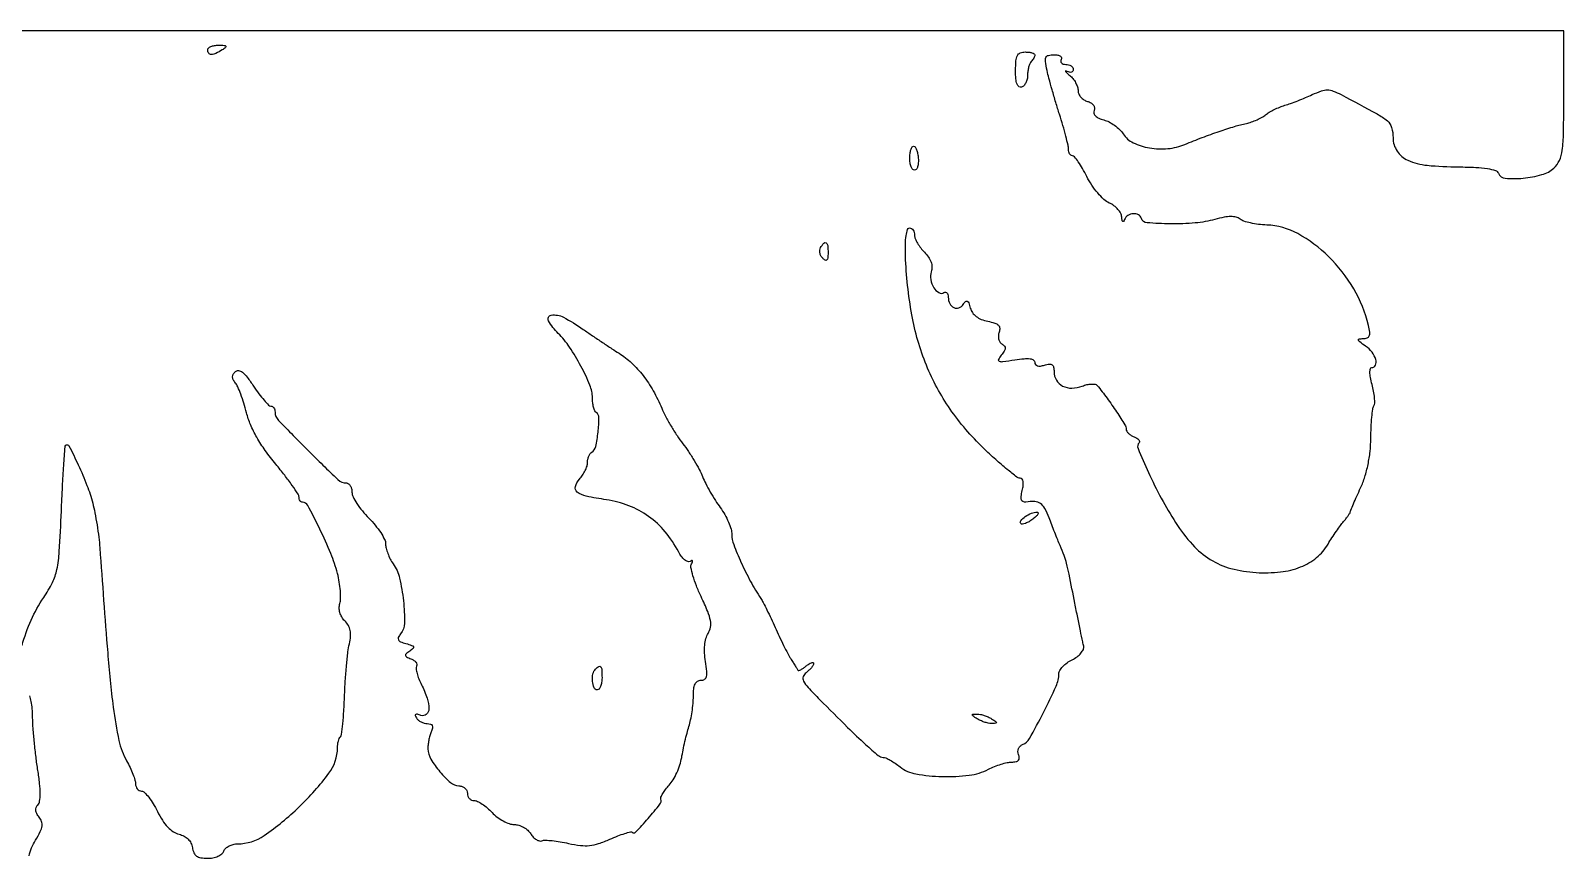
# Model space of a CAD drawing. Extents: x 0 to 1938, y 0 to 2000.
# Drawn here: x 1619.2 to 1938.1, y 1828 to 2000 of the extents above; entities that cross this region are included whole.
import ezdxf

# ---------------------------------------------------------------- set-up
doc = ezdxf.new("R2010")
doc.units = 0

msp = doc.modelspace()

# ---------------------------------------------------------------- linework, layer by layer
for points in [[(1617.394123, 1872.223847, -0.037561), (1619.294702, 1877.508296, -0.043362), (1621.893318, 1882.186821, 0.032534), (1623.720786, 1885.315619, 0.065446), (1624.653257, 1888.012594, 0.035723), (1625.146263, 1891.761439, 0.004249), (1625.572425, 1900.135899, -0.002425), (1625.815095, 1905.273879, -0.003875), (1626.077668, 1909.659855, -0.000889), (1626.343778, 1913.492354, -0.180497), (1626.498963, 1913.832296, -0.510358), (1627.160612, 1913.726605, -0.008216), (1629.085117, 1909.764497, -0.016582), (1630.898236, 1905.506635, -0.028512), (1632.082856, 1901.838839, -0.015806), (1632.542816, 1899.817896, -0.00855), (1632.987177, 1897.305784, -0.008508), (1633.352687, 1894.730002, -0.013273), (1633.570579, 1892.5, 0.001948), (1635.202095, 1870.714615, 0.011683), (1636.359974, 1859.403654, 0.021778), (1637.540577, 1852.481417, 0.07496), (1639.149961, 1848.233006, -0.017168), (1639.858125, 1846.864151, -0.018161), (1640.456551, 1845.475042, -0.018095), (1640.883435, 1844.24589, -0.074658), (1641, 1843.469584, 0.08311), (1641.094534, 1842.90478, 0.089681), (1641.367188, 1842.41798, 0.096522), (1641.773088, 1842.083722, 0.115291), (1642.25, 1841.953328, -0.189551), (1642.857179, 1841.688001, -0.030046), (1643.734931, 1840.695432, -0.02973), (1644.673438, 1839.336981, -0.022069), (1645.549766, 1837.736665, 0.029166), (1646.588225, 1835.902522, 0.046402), (1647.701909, 1834.485885, 0.055906), (1648.864107, 1833.50673, 0.089787), (1650.049766, 1832.992342, -0.063178), (1651.093777, 1832.603623, -0.076453), (1651.934317, 1831.984015, -0.080339), (1652.519503, 1831.168854, -0.079826), (1652.819551, 1830.209006, 0.068233), (1653.125345, 1829.145243, 0.136336), (1653.676254, 1828.473888, 0.113907), (1654.569991, 1828.110908, 0.039758), (1655.962562, 1828, 0.047954), (1657.100675, 1828.109405, 0.05604), (1658.135969, 1828.433782, 0.064377), (1658.934585, 1828.917035, 0.133698), (1659.361626, 1829.5, -0.11499), (1659.750567, 1830.074184, -0.06558), (1660.438304, 1830.560473, -0.060073), (1661.303376, 1830.890533, -0.060788), (1662.218615, 1831.003738, 0.152143), (1667.752777, 1832.737566, 0.040082), (1675.021138, 1838.684059, 0.0398), (1681.223822, 1845.679312, 0.162883), (1683, 1850.986971, -0.031611), (1683.043429, 1851.673207, -0.031913), (1683.173016, 1852.346273, -0.033652), (1683.362213, 1852.914737, -0.099535), (1683.588992, 1853.255658, 0.166502), (1683.833435, 1853.754768, 0.00558), (1684.087825, 1855.971013, 0.010023), (1684.309257, 1858.630158, 0.006754), (1684.460051, 1861.672325, -0.006909), (1684.620824, 1864.895685, -0.006944), (1684.870401, 1868.107938, -0.006808), (1685.164931, 1870.90154, -0.027502), (1685.460891, 1872.58874, 0.034736), (1685.709013, 1874.134155, 0.071403), (1685.644458, 1875.355373, 0.083411), (1685.255068, 1876.384218, 0.064376), (1684.52147, 1877.335673, -0.061245), (1683.886464, 1878.148719, -0.065313), (1683.483822, 1879.074407, -0.068309), (1683.345205, 1880.03418, -0.078752), (1683.483422, 1880.947767, 0.074426), (1683.64945, 1881.984784, 0.022214), (1683.594439, 1883.59059, 0.021742), (1683.370911, 1885.41154, 0.021933), (1682.990512, 1887.200834, 0.034218), (1681.616372, 1891.323292, 0.016231), (1679.31868, 1896.432516, 0.007907), (1676.812477, 1901.355488, 0.277008), (1675.75, 1901.997624, -0.137813), (1675.463988, 1902.078961, -0.099793), (1675.220313, 1902.30592, -0.085698), (1675.056246, 1902.644703, -0.070119), (1675, 1903.043807, 0.146922), (1674.805622, 1903.691029, 0.007768), (1673.575746, 1905.49241, 0.01168), (1672.008991, 1907.605787, 0.008193), (1670.151474, 1909.913708, -0.01934), (1667.979992, 1912.738371, -0.025039), (1666.225763, 1915.495464, -0.027679), (1664.913633, 1918.135562, -0.039828), (1664.077474, 1920.606603, 0.013213), (1663.528772, 1922.565564, 0.014614), (1662.89367, 1924.427324, 0.014088), (1662.262837, 1925.978948, 0.069712), (1661.768381, 1926.779083, -0.054774), (1661.332312, 1927.43992, -0.117505), (1661.188079, 1928.029536, -0.127699), (1661.329609, 1928.588356, -0.07095), (1661.754197, 1929.154197, -0.240798), (1662.411843, 1929.36689, -0.129858), (1663.209732, 1929.012418, -0.06093), (1664.219261, 1927.977006, -0.016608), (1665.544702, 1926.111816, 0.013668), (1666.650203, 1924.536599, 0.019559), (1667.721173, 1923.207846, 0.015853), (1668.662051, 1922.196266, 0.20008), (1669.132886, 1922, -0.142151), (1669.464526, 1921.903769, -0.098547), (1669.748878, 1921.632812, -0.083598), (1669.942649, 1921.2278, -0.067516), (1670.012229, 1920.75, 0.192071), (1670.733274, 1918.992386, 0.00492), (1676.854337, 1912.788326, 0.004905), (1683.097559, 1906.704327, 0.193013), (1684.854147, 1906, -0.162553), (1685.291228, 1905.854046, -0.096181), (1685.663406, 1905.441875, -0.077499), (1685.914846, 1904.82667, -0.058392), (1686, 1904.1, 0.115572), (1686.2247, 1903.140861, 0.028715), (1687.028125, 1901.73, 0.027821), (1688.160327, 1900.179434, 0.024773), (1689.5, 1898.7, -0.024491), (1690.839687, 1897.222226, -0.027626), (1691.971875, 1895.676611, -0.028463), (1692.776007, 1894.272391, -0.11631), (1693, 1893.322506, 0.06276), (1693.1108, 1892.443247, 0.02849), (1693.462639, 1891.336017, 0.02766), (1693.972047, 1890.195141, 0.033953), (1694.57494, 1889.196471, -0.095473), (1695.896198, 1886.24292, -0.031194), (1696.697241, 1881.517142, -0.028136), (1696.926905, 1876.860924, -0.173137), (1696.116897, 1874.640852, 0.0574), (1695.637356, 1873.905794, 0.246542), (1695.647508, 1873.399996, 0.173613), (1696.0993, 1873.000946, 0.028087), (1697.228925, 1872.622168, -0.016985), (1698.414825, 1872.253586, -0.193424), (1698.777134, 1871.937457, -0.338722), (1698.710739, 1871.576592, -0.041109), (1698.028025, 1871.05382, 0.025195), (1697.259391, 1870.503113, 0.268636), (1697.124348, 1870.158864, 0.246344), (1697.352336, 1869.848858, 0.021805), (1698.272282, 1869.44901, -0.053209), (1698.889787, 1869.133219, -0.083336), (1699.327177, 1868.729546, -0.115077), (1699.52138, 1868.306133, -0.190884), (1699.45339, 1867.924583, 0.171669), (1699.340829, 1867.40553, 0.032344), (1699.528089, 1866.437789, 0.031212), (1699.908366, 1865.283342, 0.024164), (1700.459133, 1864.079028, -0.036927), (1701.65406, 1861.279562, -0.087452), (1702.003097, 1859.047942, -0.213276), (1701.461987, 1857.897262, -0.276053), (1700.335955, 1857.701324, 0.026179), (1699.613414, 1857.936014, 0.196415), (1699.263564, 1857.891636, 0.357523), (1699.170736, 1857.652308, 0.059284), (1699.394972, 1857.169939, 0.082169), (1699.785744, 1856.722183, 0.053446), (1700.360351, 1856.34367, 0.052234), (1701.020257, 1856.086708, 0.066838), (1701.666006, 1856, -0.078361), (1702.325485, 1855.896006, -0.209405), (1702.673851, 1855.586965, -0.16394), (1702.730976, 1855.056687, -0.045688), (1702.473473, 1854.25, 0.032416), (1702.194973, 1853.451254, 0.020785), (1701.971864, 1852.494573, 0.020883), (1701.831021, 1851.535377, 0.036304), (1701.805727, 1850.731524, 0.122889), (1702.428889, 1848.609795, 0.042062), (1704.290148, 1845.970977, 0.040983), (1706.506713, 1843.731673, 0.170878), (1708.25, 1843.055329, -0.083778), (1708.918347, 1842.920702, -0.090403), (1709.485938, 1842.575628, -0.097082), (1709.865889, 1842.07652, -0.114778), (1710, 1841.5, 0.091871), (1710.106111, 1840.927373, 0.095969), (1710.409793, 1840.440625, 0.099437), (1710.862782, 1840.114892, 0.1067), (1711.39504, 1840, -0.115588), (1712.087545, 1839.837742, -0.031134), (1713.072057, 1839.2707, -0.029796), (1714.141006, 1838.467517, -0.026968), (1715.14504, 1837.517277, 0.041748), (1716.211614, 1836.565937, 0.036707), (1717.466679, 1835.758778, 0.038506), (1718.714178, 1835.199929, 0.084321), (1719.741526, 1835.017277, -0.073432), (1720.68689, 1834.870231, -0.052314), (1721.673199, 1834.446885, -0.05232), (1722.550042, 1833.828127, -0.073503), (1723.16976, 1833.099779, 0.051318), (1723.709289, 1832.405742, 0.062739), (1724.346918, 1831.887853, 0.074693), (1724.981178, 1831.613901, 0.157539), (1725.510667, 1831.642467, -0.100819), (1726.209246, 1831.759112, -0.015591), (1727.617462, 1831.665058, -0.01685), (1729.293833, 1831.44322, -0.013938), (1731.061945, 1831.097417, 0.025214), (1733.516143, 1830.674626, 0.055252), (1735.419971, 1830.655989, 0.05472), (1737.293053, 1831.055095, 0.024306), (1739.652945, 1831.96463, -0.011052), (1741.289981, 1832.645918, -0.017069), (1742.735522, 1833.154223, -0.011579), (1743.927963, 1833.4982, -0.266847), (1744.25749, 1833.409177, 0.423036), (1744.998313, 1833.420299, 0.009919), (1747.580392, 1836.27363, 0.010931), (1750.042267, 1839.2333, 0.251375), (1750.232263, 1840.280795, -0.18389), (1750.25414, 1840.712732, -0.030899), (1750.640588, 1841.462152, -0.030281), (1751.230758, 1842.327728, -0.022768), (1751.97729, 1843.205999, 0.053315), (1752.785812, 1844.284042, 0.028035), (1753.561441, 1845.770584, 0.027544), (1754.192805, 1847.399456, 0.03783), (1754.564693, 1848.925204, -0.009896), (1754.857506, 1850.505192, -0.006616), (1755.252177, 1852.30155, -0.006663), (1755.68113, 1854.033191, -0.013006), (1756.077138, 1855.399223, 0.026007), (1756.43116, 1856.750837, 0.014394), (1756.728909, 1858.43109, 0.014322), (1756.933239, 1860.155286, 0.022333), (1757, 1861.649223, -0.026794), (1757.08387, 1863.213161, -0.084045), (1757.368472, 1864.222451, -0.140671), (1757.867691, 1864.789294, -0.143279), (1758.587898, 1865, 0.137748), (1759.338345, 1865.210744, 0.199951), (1759.737795, 1865.760269, 0.086155), (1759.804655, 1866.837771, 0.014364), (1759.516912, 1868.899902, -0.028578), (1759.322234, 1870.65889, -0.037037), (1759.356226, 1872.280897, -0.041882), (1759.608296, 1873.676365, -0.074091), (1760.074013, 1874.746906, 0.0949), (1760.566031, 1876.019164, 0.092846), (1760.558633, 1877.393514, 0.051898), (1759.992515, 1879.261613, 0.010982), (1758.602818, 1882.374244, -0.016472), (1757.624323, 1884.63213, -0.022886), (1756.909649, 1886.717046, -0.020481), (1756.481125, 1888.441898, -0.191316), (1756.612327, 1889.181748, 0.033421), (1756.827453, 1889.588238, 0.245951), (1756.814195, 1889.800471, 0.359336), (1756.6513, 1889.857387, 0.049988), (1756.305223, 1889.688638, -0.239799), (1755.81759, 1889.648138, -0.079216), (1755.184833, 1890.032565, -0.058303), (1754.510412, 1890.756109, -0.037387), (1753.900714, 1891.730625, 0.053053), (1751.132126, 1895.862651, 0.062793), (1747.69098, 1899.062242, 0.063559), (1743.600589, 1901.279183, 0.05639), (1738.915442, 1902.510809, -0.015492), (1734.710561, 1903.255934, -0.1108), (1732.843081, 1904.105779, -0.305677), (1732.455355, 1905.238797, -0.118542), (1733.289763, 1906.767691, 0.037432), (1733.944281, 1907.609749, 0.032917), (1734.497618, 1908.575952, 0.034375), (1734.879857, 1909.517703, 0.079377), (1735, 1910.269724, -0.050017), (1735.065937, 1910.927212, -0.047641), (1735.261294, 1911.569858, -0.051307), (1735.548524, 1912.104688, -0.105856), (1735.889512, 1912.431715, 0.203657), (1736.683495, 1913.55476, 0.025526), (1737.17651, 1916.561155, 0.023994), (1737.369248, 1919.59128, 0.264086), (1736.806286, 1920.619722, -0.154417), (1736.494885, 1920.981424, -0.03753), (1736.236847, 1921.736323, -0.034951), (1736.059257, 1922.688087, -0.028657), (1736, 1923.721159, 0.098049), (1735.485079, 1926.321736, 0.024254), (1733.62661, 1930.275038, 0.025744), (1731.257679, 1934.232184, 0.048663), (1728.89817, 1937.10183, -0.0656), (1726.883718, 1939.727728, -0.52594), (1727.43151, 1940.876391, -0.163092), (1729.980149, 1940.449642, -0.03008), (1734.099519, 1937.927534, 0.002852), (1736.007249, 1936.611661, 0.002201), (1738.102112, 1935.197739, 0.002225), (1740.070918, 1933.894113, 0.005324), (1741.545967, 1932.949141, -0.048849), (1744.142955, 1930.947143, -0.038848), (1746.527782, 1928.328919, -0.036138), (1748.638575, 1925.168745, -0.030224), (1750.416058, 1921.546659, 0.022951), (1751.214764, 1919.857442, 0.012226), (1752.347688, 1917.841597, 0.012146), (1753.607992, 1915.83476, 0.018475), (1754.807372, 1914.161802, -0.017064), (1755.986241, 1912.527217, -0.01254), (1757.183631, 1910.640953, -0.012703), (1758.227508, 1908.797013, -0.027393), (1758.914686, 1907.318038, 0.022795), (1759.573523, 1905.865271, 0.011834), (1760.519762, 1904.112472, 0.011742), (1761.578648, 1902.354607, 0.017499), (1762.593138, 1900.873759, -0.030212), (1763.514342, 1899.452953, -0.027251), (1764.292984, 1897.882676, -0.028268), (1764.834197, 1896.396897, -0.073332), (1765, 1895.272477, 0.090709), (1765.377891, 1893.206621, 0.015841), (1766.902263, 1889.535017, 0.017776), (1768.880186, 1885.550338, 0.022036), (1771.010116, 1882, -0.025366), (1771.516184, 1881.143577, -0.005554), (1772.294354, 1879.61875, -0.005769), (1773.155375, 1877.832814, -0.005509), (1773.988585, 1876, 0.006208), (1774.841636, 1874.130473, 0.005753), (1775.762227, 1872.234375, 0.005748), (1776.620215, 1870.566005, 0.01916), (1777.23739, 1869.5, -0.000722), (1777.737423, 1868.705396, -0.000925), (1778.195447, 1867.972203, -0.000712), (1778.57745, 1867.356224, -0.007893), (1778.725834, 1867.107499, 0.347327), (1778.908497, 1867.034521, 0.043526), (1779.333053, 1867.201873, 0.03629), (1779.875205, 1867.523201, 0.02129), (1780.475834, 1867.979944, -0.028165), (1781.061493, 1868.412732, -0.065464), (1781.552276, 1868.649415, -0.146311), (1781.865423, 1868.658201, -0.339256), (1782, 1868.482687, -0.136774), (1781.896998, 1868.113189, -0.036042), (1781.539101, 1867.607365, -0.033811), (1781.031525, 1867.06841, -0.029109), (1780.430983, 1866.573192, 0.157237), (1779.841712, 1865.760739, 0.199383), (1779.913317, 1864.844848, 0.069152), (1780.838883, 1863.519753, 0.008483), (1783.292287, 1860.962949, 0.002749), (1789.081285, 1855.195089, 0.010254), (1792.816331, 1851.662385, 0.009935), (1795.447039, 1849.368131, 0.171309), (1796.5, 1848.974202, -0.104459), (1797.037742, 1848.850088, -0.019646), (1797.940625, 1848.386577, -0.02024), (1798.969531, 1847.750006, -0.017321), (1800, 1847, 0.122741), (1803.276916, 1845.538425, 0.037116), (1808.737521, 1844.984564, 0.037813), (1814.368224, 1845.259024, 0.089345), (1818.364307, 1846.506161, -0.024739), (1819.607116, 1847.078036, -0.020856), (1820.972574, 1847.561185, -0.021368), (1822.257346, 1847.896988, -0.053281), (1823.221296, 1848, 0.049312), (1824.094166, 1848.086296, 0.159916), (1824.594412, 1848.368901, 0.198452), (1824.767684, 1848.847136, 0.080724), (1824.623848, 1849.537854, -0.089275), (1824.503076, 1850.171533, -0.097506), (1824.617673, 1850.786797, -0.101587), (1824.950486, 1851.293647, -0.105612), (1825.45194, 1851.619931, 0.175368), (1826.894969, 1852.869351, 0.009333), (1829.806699, 1858.311081, 0.012026), (1832.439215, 1863.780405, 0.106536), (1833, 1866.382424, -0.140158), (1833.193216, 1867.058162, -0.051383), (1833.807812, 1867.850587, -0.045889), (1834.697778, 1868.626012, -0.040632), (1835.75, 1869.262186, 0.044016), (1836.777198, 1869.892746, 0.05565), (1837.592344, 1870.651696, 0.066523), (1838.091316, 1871.418216, 0.170897), (1838.160106, 1872.066752, -0.007094), (1837.955995, 1872.985293, -0.000646), (1837.482797, 1875.282108, -0.000836), (1836.926561, 1878.023065, -0.000654), (1836.331672, 1881, 0.000974), (1835.115419, 1887.066192, 0.01275), (1834.602765, 1889.302787, 0.027003), (1834.094939, 1890.916906, 0.011802), (1833.257109, 1893, -0.004625), (1832.759106, 1894.188619, -0.002229), (1832.141905, 1895.720313, -0.00221), (1831.512499, 1897.323196, -0.003167), (1830.969868, 1898.75, 0.032463), (1830.082387, 1900.726749, 0.122291), (1829.183313, 1901.730857, 0.138438), (1827.985326, 1902.130561, 0.046298), (1826.123286, 1902.045547, -0.133879), (1825.535742, 1902.121179, -0.223305), (1825.206917, 1902.483334, -0.111118), (1825.151305, 1903.209145, -0.025267), (1825.392338, 1904.427065, 0.030894), (1825.593325, 1905.506213, 0.074945), (1825.571306, 1906.314228, 0.130883), (1825.339651, 1906.809967, 0.22188), (1824.932498, 1907, -0.166017), (1824.249997, 1907.233036, -0.007129), (1822.236415, 1908.835938, -0.011527), (1819.885317, 1910.85529, -0.007892), (1817.306897, 1913.25, -0.050187), (1810.383707, 1921.366041, -0.055179), (1805.468868, 1930.454994, -0.051564), (1802.430381, 1940.925783, -0.035846), (1801.105238, 1953.178565, -0.014215), (1801.086895, 1955.57826, -0.030739), (1801.238461, 1957.417032, -0.037081), (1801.518152, 1958.680657, -0.331068), (1801.947582, 1959, -0.141181), (1802.34891, 1958.884376, -0.099823), (1802.690852, 1958.559375, -0.084841), (1802.921176, 1958.073333, -0.06842), (1803, 1957.5, 0.096916), (1803.140425, 1956.782339, 0.034346), (1803.602526, 1955.838099, 0.032547), (1804.266206, 1954.844421, 0.032879), (1805.051152, 1953.948848, -0.04447), (1805.90048, 1952.93333, -0.067811), (1806.422417, 1951.911449, -0.077626), (1806.609054, 1950.896533, -0.083758), (1806.468534, 1949.90086, 0.120738), (1806.358712, 1948.264649, 0.094012), (1806.990118, 1946.591061, 0.123273), (1808.039735, 1945.558414, 0.278243), (1809.113307, 1945.570027, -0.155734), (1809.44947, 1945.653928, -0.191412), (1809.739534, 1945.516432, -0.128281), (1809.935617, 1945.152964, -0.059962), (1810, 1944.618034, 0.115955), (1810.311202, 1943.29417, 0.166738), (1811.161265, 1942.455584, 0.20282), (1812.216616, 1942.404937, 0.162926), (1813.111829, 1943.121885, -0.050105), (1813.585184, 1943.716136, -0.330219), (1813.938186, 1943.773155, -0.188113), (1814.250346, 1943.418081, -0.020309), (1814.588601, 1942.357285, 0.087929), (1815.039119, 1941.40888, 0.075462), (1815.808793, 1940.614362, 0.066475), (1816.874914, 1940.006931, 0.046968), (1818.196848, 1939.61063, -0.026937), (1819.662038, 1939.234545, -0.115194), (1820.433345, 1938.777954, -0.193262), (1820.710187, 1938.166438, -0.102785), (1820.574403, 1937.333295, 0.074627), (1820.420624, 1936.637216, 0.075647), (1820.479138, 1935.93005, 0.081864), (1820.734607, 1935.320593, 0.114732), (1821.151828, 1934.906165, -0.079743), (1821.675886, 1934.453235, -0.189473), (1821.837342, 1933.97314, -0.130447), (1821.648379, 1933.382256, -0.030954), (1821.033208, 1932.540014, 0.04871), (1820.44008, 1931.664388, 0.46584), (1820.584461, 1931.296357, 0.115499), (1821.35367, 1931.223012, 0.005912), (1823.847511, 1931.591607, -0.01587), (1825.772294, 1931.837036, -0.055636), (1827.020312, 1931.816978, -0.113613), (1827.733263, 1931.553912, -0.252962), (1828, 1931.060421, 0.163915), (1828.149032, 1930.618035, 0.163358), (1828.535565, 1930.355259, 0.102646), (1829.165521, 1930.311958, 0.042873), (1830, 1930.5, -0.044486), (1830.994965, 1930.720842, -0.185712), (1831.580844, 1930.578875, -0.194568), (1831.904062, 1930.087139, -0.049329), (1832, 1929.117078, 0.134252), (1832.477837, 1927.369523, 0.142587), (1833.770829, 1926.155968, 0.122844), (1835.683295, 1925.716261, 0.086426), (1837.860213, 1926.136953, -0.034235), (1838.851184, 1926.437944, -0.044565), (1839.790133, 1926.567741, -0.051458), (1840.552434, 1926.526132, -0.184299), (1840.96801, 1926.287161, -0.013296), (1843.018669, 1923.63308, -0.011642), (1845.021317, 1920.755261, -0.006741), (1846.740438, 1918.080257, -0.14034), (1847, 1917.173711, 0.140731), (1847.118711, 1916.760297, 0.060699), (1847.482669, 1916.310682, 0.053341), (1848.014559, 1915.895772, 0.047405), (1848.643128, 1915.58345, -0.041584), (1849.231174, 1915.299734, -0.080262), (1849.632249, 1914.966802, -0.135249), (1849.788296, 1914.64287, -0.246163), (1849.702978, 1914.369644, 0.30331), (1849.463818, 1913.167726, 0.008961), (1851.62254, 1908.207561, 0.016932), (1854.304811, 1902.824504, 0.018243), (1857.283712, 1897.770658, 0.041927), (1860.780492, 1893.198442, 0.069792), (1864.499234, 1890.099504, 0.073198), (1868.794092, 1888.236688, 0.051097), (1874.014157, 1887.388907, 0.041892), (1879.077801, 1887.514701, 0.066702), (1883.277901, 1888.550462, 0.078071), (1886.575638, 1890.486267, 0.087542), (1888.97135, 1893.276225, -0.00871), (1889.798659, 1894.618666, -0.007732), (1890.704933, 1895.986421, -0.007785), (1891.558775, 1897.19205, -0.023511), (1892.190703, 1897.97542, 0.013083), (1892.698532, 1898.578764, 0.015826), (1893.141568, 1899.17153, 0.014508), (1893.480905, 1899.688143, 0.096273), (1893.589104, 1899.97542, -0.057604), (1893.693627, 1900.3344, -0.002023), (1894.261241, 1901.66778, -0.003735), (1894.951055, 1903.237795, -0.002602), (1895.752106, 1905, 0.032089), (1896.627985, 1907.273736, 0.024988), (1897.292678, 1909.838597, 0.024181), (1897.717871, 1912.555174, 0.024584), (1897.875693, 1915.285125, -0.009261), (1897.937656, 1917.570206, -0.012189), (1898.083518, 1919.650355, -0.00971), (1898.279917, 1921.368692, -0.105477), (1898.513405, 1922.02169, 0.135437), (1898.683198, 1922.602658, 0.025123), (1898.643727, 1923.725716, 0.025302), (1898.459594, 1925.071665, 0.020714), (1898.131321, 1926.486565, -0.019828), (1897.796697, 1927.917309, -0.043945), (1897.682421, 1929.030841, -0.068594), (1897.772603, 1929.7631, -0.340092), (1898.080607, 1930, 0.299151), (1898.846284, 1930.503131, 0.175098), (1898.916254, 1931.641191, 0.095504), (1898.134062, 1933.159519, 0.073544), (1896.777494, 1934.443296, -0.008829), (1895.572003, 1935.319784, -0.157488), (1895.299834, 1935.707496, -0.461959), (1895.447982, 1935.940747, -0.034871), (1896.296546, 1936, 0.083454), (1897.130327, 1936.140142, 0.219121), (1897.557822, 1936.550106, 0.129415), (1897.649277, 1937.324834, 0.023865), (1897.378712, 1938.75, 0.074018), (1894.321461, 1946.335973, 0.065412), (1889.082165, 1953.065778, 0.069686), (1882.684791, 1957.823977, 0.115662), (1876.236295, 1959.609045, -0.021301), (1874.510495, 1959.75149, -0.023164), (1872.851285, 1960.03847, -0.023453), (1871.463887, 1960.414218, -0.095626), (1870.701585, 1960.832699, 0.111975), (1869.889312, 1961.245003, 0.064275), (1868.793471, 1961.375259, 0.045976), (1867.353371, 1961.227926, 0.019578), (1865.465787, 1960.78, -0.046763), (1861.366868, 1960.03969, -0.024712), (1856.197754, 1959.854482, -0.016378), (1851.330514, 1960.08025, -0.301121), (1850.170662, 1960.988015, 0.192146), (1849.539199, 1961.735563, 0.140273), (1848.465071, 1961.965616, 0.128162), (1847.357641, 1961.595339, 0.153607), (1846.662281, 1960.75, -0.055421), (1846.453249, 1960.362092, -0.451151), (1846.276325, 1960.341083, -0.179675), (1846.137413, 1960.604166, -0.021432), (1846.078947, 1961.271439, 0.114409), (1845.866152, 1962.033311, 0.056651), (1845.285009, 1962.858856, 0.051894), (1844.454078, 1963.618406, 0.05238), (1843.487039, 1964.187859, -0.078975), (1842.371233, 1964.927139, -0.030351), (1841.076499, 1966.269491, -0.029129), (1839.82322, 1967.923525, -0.031758), (1838.809784, 1969.66642, 0.014194), (1837.920802, 1971.326798, 0.020887), (1837.03957, 1972.727011, 0.017009), (1836.249097, 1973.79424, 0.228684), (1835.822745, 1974, -0.163143), (1835.508907, 1974.105201, -0.096048), (1835.241681, 1974.402358, -0.077298), (1835.06113, 1974.845857, -0.058147), (1835, 1975.369728, 0.056827), (1834.904633, 1976.206107, 0.006403), (1834.450125, 1978.064428, 0.007698), (1833.844889, 1980.267815, 0.006182), (1833.128084, 1982.619728, -0.004386), (1832.359527, 1985.109347, -0.003828), (1831.598204, 1987.727358, -0.003851), (1830.946273, 1990.10478, -0.011395), (1830.548629, 1991.75, -0.01676), (1830.207616, 1993.615094, -0.14145), (1830.320295, 1994.452771, -0.238572), (1830.832825, 1994.873769, -0.054873), (1831.979562, 1995, -0.045895), (1832.755823, 1994.928596, -0.09991), (1833.30831, 1994.70625, -0.177914), (1833.551118, 1994.378001, -0.212701), (1833.5, 1994, 0.139169), (1833.392057, 1993.620352, 0.191142), (1833.521475, 1993.29375, 0.138808), (1833.889346, 1993.073267, 0.066118), (1834.440983, 1993, -0.06614), (1835.036955, 1992.920819, -0.083321), (1835.542039, 1992.688914, -0.099271), (1835.879855, 1992.344835, -0.145596), (1836, 1991.940983, -0.140875), (1835.899062, 1991.589838, -0.172336), (1835.632812, 1991.379047, -0.130653), (1835.228223, 1991.351286, -0.069497), (1834.75, 1991.51514, 0.067342), (1834.43842, 1991.623393, 0.65825), (1834.38125, 1991.540965, 0.071361), (1834.636003, 1991.238752, 0.010328), (1835.25, 1990.713915, -0.05214), (1835.91962, 1990.037022, -0.042801), (1836.485938, 1989.19169, -0.044496), (1836.873342, 1988.314256, -0.081894), (1837, 1987.546138, 0.102643), (1837.145289, 1986.845854, 0.075804), (1837.567173, 1986.173621, 0.072446), (1838.192959, 1985.630957, 0.078652), (1838.930803, 1985.307844, -0.066566), (1839.656607, 1985.010589, -0.100835), (1840.166741, 1984.560776, -0.122411), (1840.399239, 1984.01627, -0.132353), (1840.339882, 1983.443336, 0.157215), (1840.306647, 1982.83444, 0.134046), (1840.629629, 1982.275346, 0.0912), (1841.324002, 1981.801784, 0.042712), (1842.356445, 1981.446674, -0.058087), (1843.4369, 1981.037583, -0.036793), (1844.585282, 1980.331061, -0.036642), (1845.625473, 1979.457852, -0.054844), (1846.379573, 1978.543451, 0.136632), (1848.47742, 1976.706558, 0.069946), (1851.837125, 1975.638021, 0.06487), (1855.676003, 1975.489361, 0.076241), (1859.206034, 1976.364608, -0.007915), (1862.812795, 1977.802683, -0.008654), (1866.358142, 1979.081833, -0.009243), (1869.544062, 1980.104015, -0.020845), (1872, 1980.731901, 0.030186), (1873.067019, 1981.026024, 0.022365), (1874.20625, 1981.473201, 0.022764), (1875.247238, 1981.99453, 0.046379), (1876, 1982.512289, -0.039865), (1876.752124, 1983.044147, -0.019013), (1877.79375, 1983.610208, -0.018711), (1878.933011, 1984.122192, -0.025259), (1880, 1984.492951, 0.014722), (1881.184762, 1984.876861, 0.006737), (1882.70803, 1985.443762, 0.006665), (1884.297166, 1986.084175, 0.009137), (1885.708188, 1986.705332, -0.023012), (1887.589234, 1987.471845, -0.085454), (1888.846183, 1987.688178, -0.092579), (1890.049485, 1987.463383, -0.029765), (1891.708188, 1986.70501, -0.002385), (1899.185857, 1982.686534, -0.048697), (1901.308484, 1981.249267, -0.151124), (1902.20191, 1979.880538, -0.069693), (1902.5, 1977.752339, 0.146204), (1903.329162, 1974.977327, 0.143759), (1905.54922, 1973.090137, 0.080607), (1909.592403, 1972.022774, 0.022703), (1916.127024, 1971.683732, -0.009927), (1919.682045, 1971.590241, -0.028037), (1922.152343, 1971.336885, -0.037672), (1923.795301, 1970.946006, -0.227695), (1924.414964, 1970.361004, 0.290127), (1925.819846, 1969.315796, 0.042502), (1929.53897, 1969.353225, 0.044547), (1933.460763, 1970.083297, 0.116138), (1935.956894, 1971.460989, 0.104971), (1937.080593, 1973.015012, 0.070922), (1937.677087, 1975.126921, 0.02984), (1937.943055, 1978.714313, 0.003586), (1938, 1986.654988), (1938, 2000), (969, 2000)], [(1618.844906, 1828.537073, -0.043289), (1619.376208, 1830.157507, -0.035543), (1620.2085, 1831.778236, 0.018945), (1621.197058, 1833.555612, 0.079654), (1621.569306, 1834.714803, 0.12674), (1621.475832, 1835.642847, 0.085257), (1620.941392, 1836.570618, -0.050178), (1620.457048, 1837.290175, -0.096603), (1620.252749, 1837.951614, -0.119182), (1620.330711, 1838.546648, -0.10485), (1620.672724, 1839.072724, 0.163911), (1621.056017, 1839.845447, 0.033489), (1621.162032, 1841.388861, 0.027148), (1621.050176, 1843.511219, 0.012189), (1620.684449, 1846.280342, -0.008372), (1620.302898, 1849.008672, -0.006009), (1619.964401, 1852.068288, -0.00607), (1619.712469, 1854.989537, -0.012995), (1619.604107, 1857.25, 0.015256), (1619.508562, 1859.070891, 0.024842), (1619.303971, 1860.604687, 0.022053), (1619.036536, 1861.765799, 0.337036)]]:
    msp.add_lwpolyline(points, format="xyb")
for points in [[(1659, 1996, -0.031558), (1657.698623, 1995.270972, -0.112355), (1656.772965, 1995.060308, -0.234725), (1656.224247, 1995.332924, -0.163584), (1656, 1996, -0.210568), (1656.167975, 1996.381177, -0.082215), (1656.660938, 1996.701752, -0.062416), (1657.388595, 1996.917196, -0.042523), (1658.25, 1996.984687, -0.011293), (1659.444209, 1996.949578, -0.220444), (1659.762149, 1996.781653, -0.409657), (1659.728886, 1996.520491, -0.023197)], [(1828, 1994.952381, -0.089197), (1827.947729, 1994.661705, -0.035808), (1827.779687, 1994.292803, -0.034002), (1827.537008, 1993.911674, -0.036457), (1827.25, 1993.576309, 0.096669), (1826.961355, 1993.143337, 0.034026), (1826.720313, 1992.433209, 0.032266), (1826.55531, 1991.596458, 0.032558), (1826.5, 1990.747959, -0.056298), (1826.406984, 1989.924471, -0.060027), (1826.132812, 1989.161226, -0.067375), (1825.728344, 1988.569154, -0.128601), (1825.25, 1988.254984, -0.244459), (1824.70421, 1988.339806, -0.148389), (1824.303524, 1988.875198, -0.067646), (1824.067385, 1989.968267, -0.019422), (1824, 1991.702381, -0.018527), (1824.076546, 1993.767458, -0.101091), (1824.379231, 1994.837798, -0.182663), (1824.982831, 1995.38054, -0.093021), (1826, 1995.571429, -0.029321), (1826.766261, 1995.526454, -0.045762), (1827.4125, 1995.389583, -0.057664), (1827.863534, 1995.190663, -0.266081)], [(1803.770691, 1973.5, -0.037557), (1803.777869, 1972.542416, -0.058952), (1803.626359, 1971.734375, -0.080681), (1803.351641, 1971.185603, -0.240918), (1802.988798, 1971, -0.228266), (1802.610083, 1971.1824, -0.074255), (1802.29046, 1971.734375, -0.056546), (1802.072273, 1972.542619, -0.037692), (1802, 1973.5, -0.029634), (1802.056817, 1974.457811, -0.046187), (1802.229681, 1975.265625, -0.058368), (1802.481004, 1975.828826, -0.264542), (1802.781892, 1976, -0.249843), (1803.097087, 1975.832016, -0.053761), (1803.394882, 1975.265625, -0.044197), (1803.634496, 1974.457656, -0.029356)], [(1785, 1953.8, -0.02285), (1784.95293, 1952.770569, -0.178281), (1784.75, 1952.344219, -0.339454), (1784.413659, 1952.303935, -0.062607), (1783.887132, 1952.712868, -0.074436), (1783.512254, 1953.219746, -0.072722), (1783.298536, 1953.818176, -0.077894), (1783.2733, 1954.413694, -0.11056), (1783.446149, 1954.912868, -0.044558), (1784.138681, 1955.837919, -0.382301), (1784.610971, 1955.889506, -0.217734), (1784.929611, 1955.333642, -0.022936)], [(1827.573001, 1898.478529, -0.029758), (1826.795252, 1897.959832, -0.043644), (1826.052246, 1897.608724, -0.05216), (1825.4406, 1897.452553, -0.237089), (1825.101961, 1897.564705, -0.390949), (1825.078284, 1898.155749, -0.063301), (1826.008368, 1899.003368, -0.054406), (1827.320429, 1899.726817, -0.103287), (1828.5, 1899.952884, -0.338728), (1828.686377, 1899.805321, -0.205107), (1828.640194, 1899.51299, -0.066699), (1828.247058, 1899.040989, -0.023861)], [(1738, 1865.5, -0.038131), (1737.926884, 1864.542644, -0.057076), (1737.70625, 1863.734375, -0.074992), (1737.382936, 1863.182831, -0.226478), (1737, 1863, -0.305562), (1736.338097, 1863.446162, -0.077107), (1736.025382, 1864.777653, -0.068475), (1736.117117, 1866.305634, -0.148246), (1736.666667, 1867.333333, -0.056055), (1737.359821, 1867.886341, -0.394613), (1737.746711, 1867.811817, -0.146405), (1737.959636, 1867.206136, -0.011827)], [(1819, 1857, -0.007261), (1819.886021, 1856.408994, -0.246842), (1820, 1856.192188, -0.399741), (1819.866753, 1856.052153, -0.012417), (1819, 1856.030626, -0.050718), (1818.317242, 1856.10006, -0.027466), (1817.5, 1856.315379, -0.027073), (1816.684006, 1856.628749, -0.038252), (1816, 1857, -0.007261), (1815.113979, 1857.591006, -0.246842), (1815, 1857.807812, -0.399741), (1815.133247, 1857.947847, -0.012417), (1816, 1857.969374, -0.050718), (1816.682758, 1857.89994, -0.027466), (1817.5, 1857.684621, -0.027073), (1818.315994, 1857.371251, -0.038252)]]:
    msp.add_lwpolyline(points, format="xyb", close=True)

doc.saveas('drawing.dxf')
